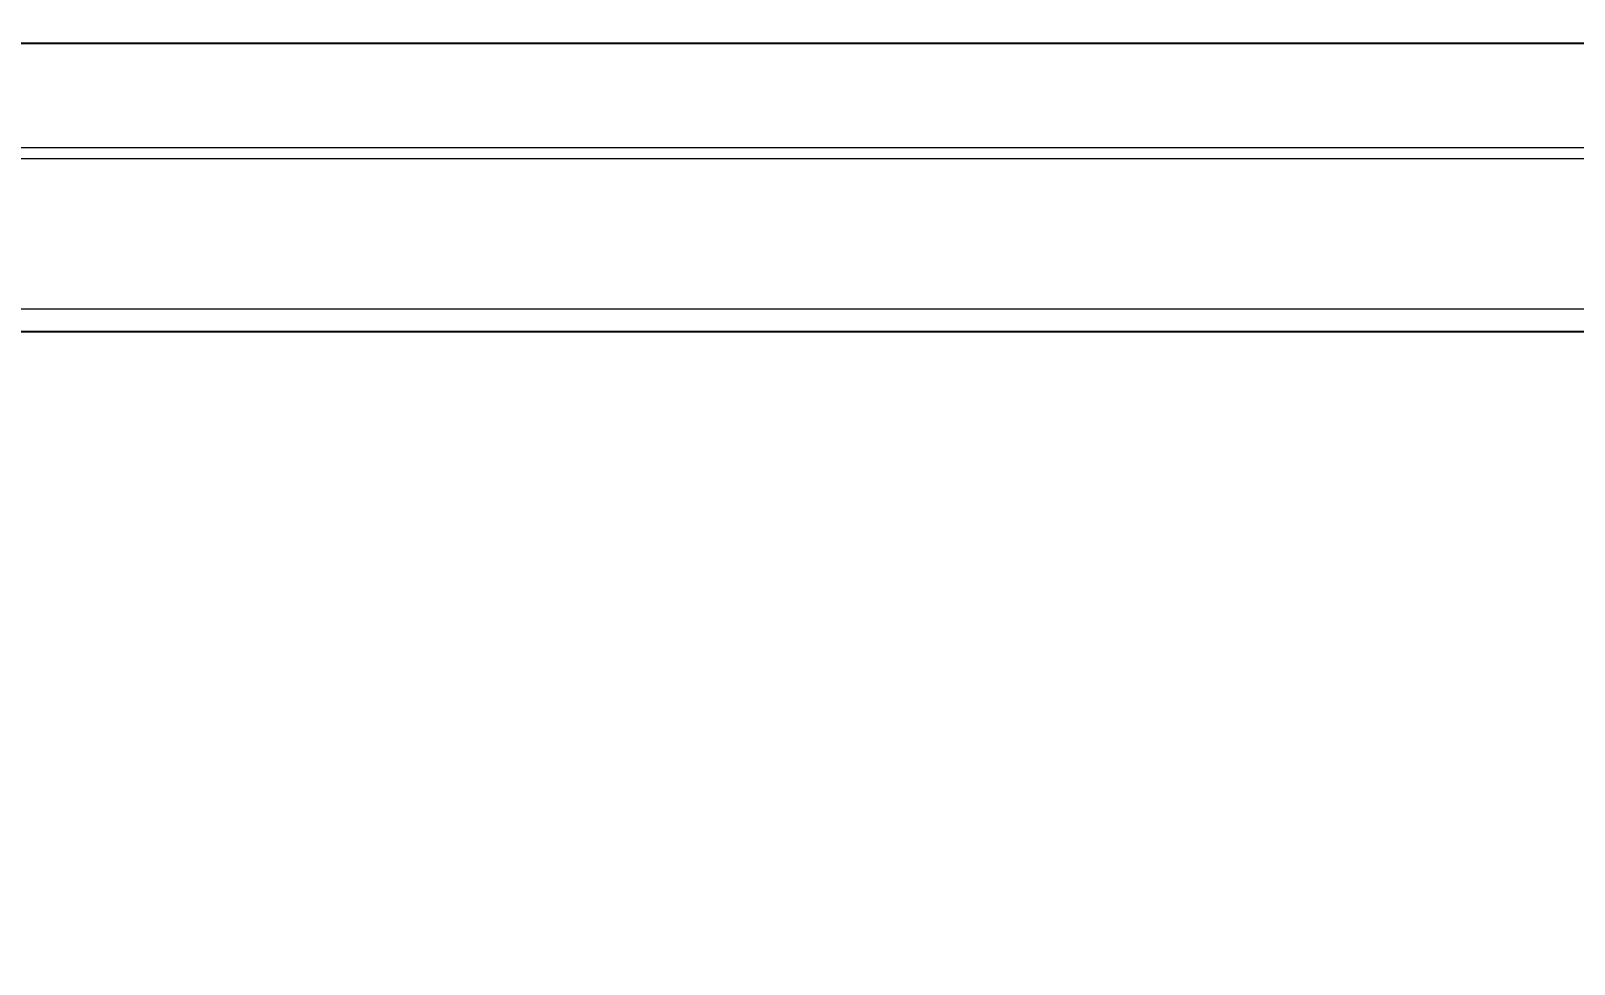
# Model space of a CAD drawing. Header units: millimetres. Extents: x 126337 to 126756, y 643 to 915.
# Drawn here: x 126549.65 to 126563.14, y 874.44 to 882.59 of the extents above; entities that cross this region are included whole.
import ezdxf

# ---------------------------------------------------------------- set-up
doc = ezdxf.new("R2010")
doc.units = ezdxf.units.MM
for name, color, linetype in [('DIE_P', 2, 'Continuous'), ('DIM', 4, 'Continuous'), ('TEXT', 4, 'Continuous')]:
    doc.layers.add(name, color=color, linetype=linetype)
doc.styles.get("Standard").update_dxf_attribs({"font": 'txt.shx', "width": 0.85, "bigfont": 'ctxt.shx'})
doc.dimstyles.new('T-2-WX', dxfattribs={"dimtxt": 2, "dimasz": 2, "dimexe": 0.5, "dimexo": 0.5, "dimgap": 0.5, "dimtad": 1, "dimtxsty": 'Standard', "dimblk": 'OPEN30', "dimcen": 0, "dimazin": 3, "dimtfac": 1, "dimtmove": 0, "dimatfit": 3, "dimldrblk": 'OPEN30', "dimlwd": -1, "dimlwe": -1})

# ---------------------------------------------------------------- blocks, each defined once
blk = doc.blocks.new('*u7579')
at = {"layer": 'DIE_P', "color": 155, "linetype": 'Continuous', "lineweight": 13}
for p, q in [((45, 11.132), (14.385, 11.132)), ((14.385, 9.725), (45, 9.725))]:
    blk.add_line(p, q, dxfattribs=at)
blk = doc.blocks.new('*D7588')
at = {"layer": 'Defpoints', "color": 0}
for p in [(126572.535, 891.369), (126582.535, 891.369), (126483.035, 814.369)]:
    blk.add_point(p, dxfattribs=at)
at = {"layer": 'DIM', "color": 0}
blk.add_line((126573.035, 891.369), (126585.788, 891.369), dxfattribs=at)
at = {"layer": 'DIM', "color": 0, "insert": (126584.411, 892.869), "char_height": 2, "attachment_point": 5}
blk.add_mtext('77', dxfattribs=at)
blk = doc.blocks.new('_Open30')
blk = doc.blocks.new('*D7593')
at = {"layer": 'Defpoints', "color": 0}
for p in [(126572.535, 901.369), (126572.535, 891.369), (126483.035, 814.369)]:
    blk.add_point(p, dxfattribs=at)
at = {"layer": 'DIM', "color": 0}
blk.add_line((126572.535, 891.869), (126572.535, 907.05), dxfattribs=at)
at = {"layer": 'DIM', "color": 0, "insert": (126570.845, 904.46), "char_height": 2, "attachment_point": 5, "rotation": 90}
blk.add_mtext('89,5', dxfattribs=at)

msp = doc.modelspace()

# ---------------------------------------------------------------- linework, layer by layer
at = {"layer": 'DIE_P', "lineweight": 25}
for p, q in [((126572.535, 882.484), (126542.035, 882.484)), ((126542.535, 879.968), (126571.535, 879.968))]:
    msp.add_line(p, q, dxfattribs=at)
at = {"layer": 'DIE_P', "lineweight": 18}
for p, q in [((126542.047, 881.478), (126572.535, 881.478)), ((126572.535, 879.968), (126542.163, 879.968))]:
    msp.add_line(p, q, dxfattribs=at)

# ---------------------------------------------------------------- block references
at = {"layer": 'TEXT'}
msp.add_blockref('*u7579', (126527.765, 870.441), dxfattribs=at)

# ---------------------------------------------------------------- dimensions: what is measured, and where the dimension line sits
at = {"layer": 'DIM'}
for offset, dtype, picture, middle in [((0, 10), 1, '*D7593', (126570.845, 904.46)), ((10, 0), 0, '*D7588', (126584.411, 892.869))]:
    dim = msp.add_ordinate_dim(feature_location=(126572.535, 891.369), offset=offset, dtype=dtype, origin=(126483.035, 814.369), dimstyle='T-2-WX', dxfattribs=at)
    dim.commit()
    dim.dimension.update_dxf_attribs({"geometry": picture, "text_midpoint": middle})

doc.saveas('drawing.dxf')
